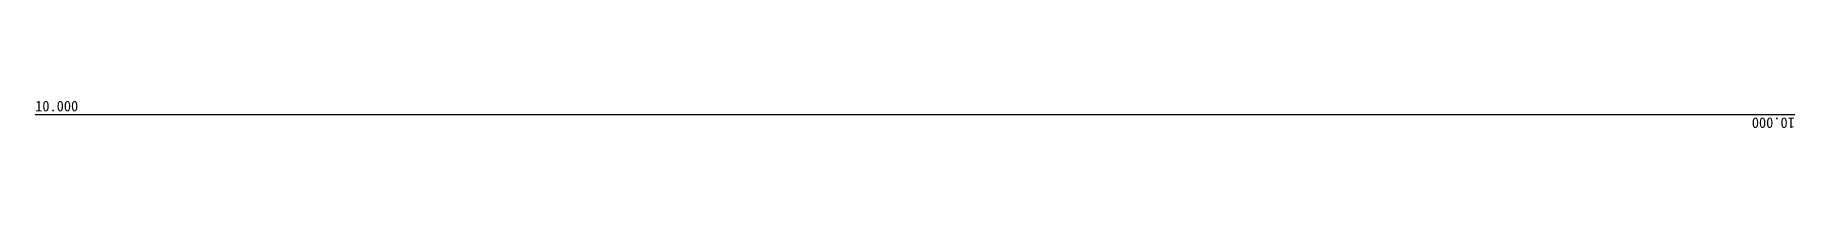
# Model space of a CAD drawing. Units: millimetres at full size, sheet at 1:100. Extents: x -15551 to 15061, y -3726 to -3254.
import ezdxf
from ezdxf.enums import TextEntityAlignment as Align

# ---------------------------------------------------------------- set-up
doc = ezdxf.new("R2010")
doc.units = ezdxf.units.MM
doc.header["$LTSCALE"] = 100
doc.layers.add('0-0', color=2, linetype='Continuous')
doc.styles.add('ＭＳ ゴシック', font='')
doc.styles.get('ＭＳ ゴシック').set_extended_font_data('MS Gothic')

msp = doc.modelspace()

# ---------------------------------------------------------------- linework, layer by layer
at = {"layer": '0-0', "color": 7}
msp.add_line((-15551, -3489.8), (15061.2, -3489.8), dxfattribs=at)

# ---------------------------------------------------------------- texts
at = {"layer": '0-0', "style": 'ＭＳ ゴシック'}
msp.add_text('10.000', height=183.3, dxfattribs=at).set_placement((-15551, -3489.8), align=Align.BOTTOM_LEFT)
msp.add_text('10.000', height=183.3, rotation=180, dxfattribs=at).set_placement((15061.2, -3489.8), align=Align.BOTTOM_LEFT)

doc.saveas('drawing.dxf')
